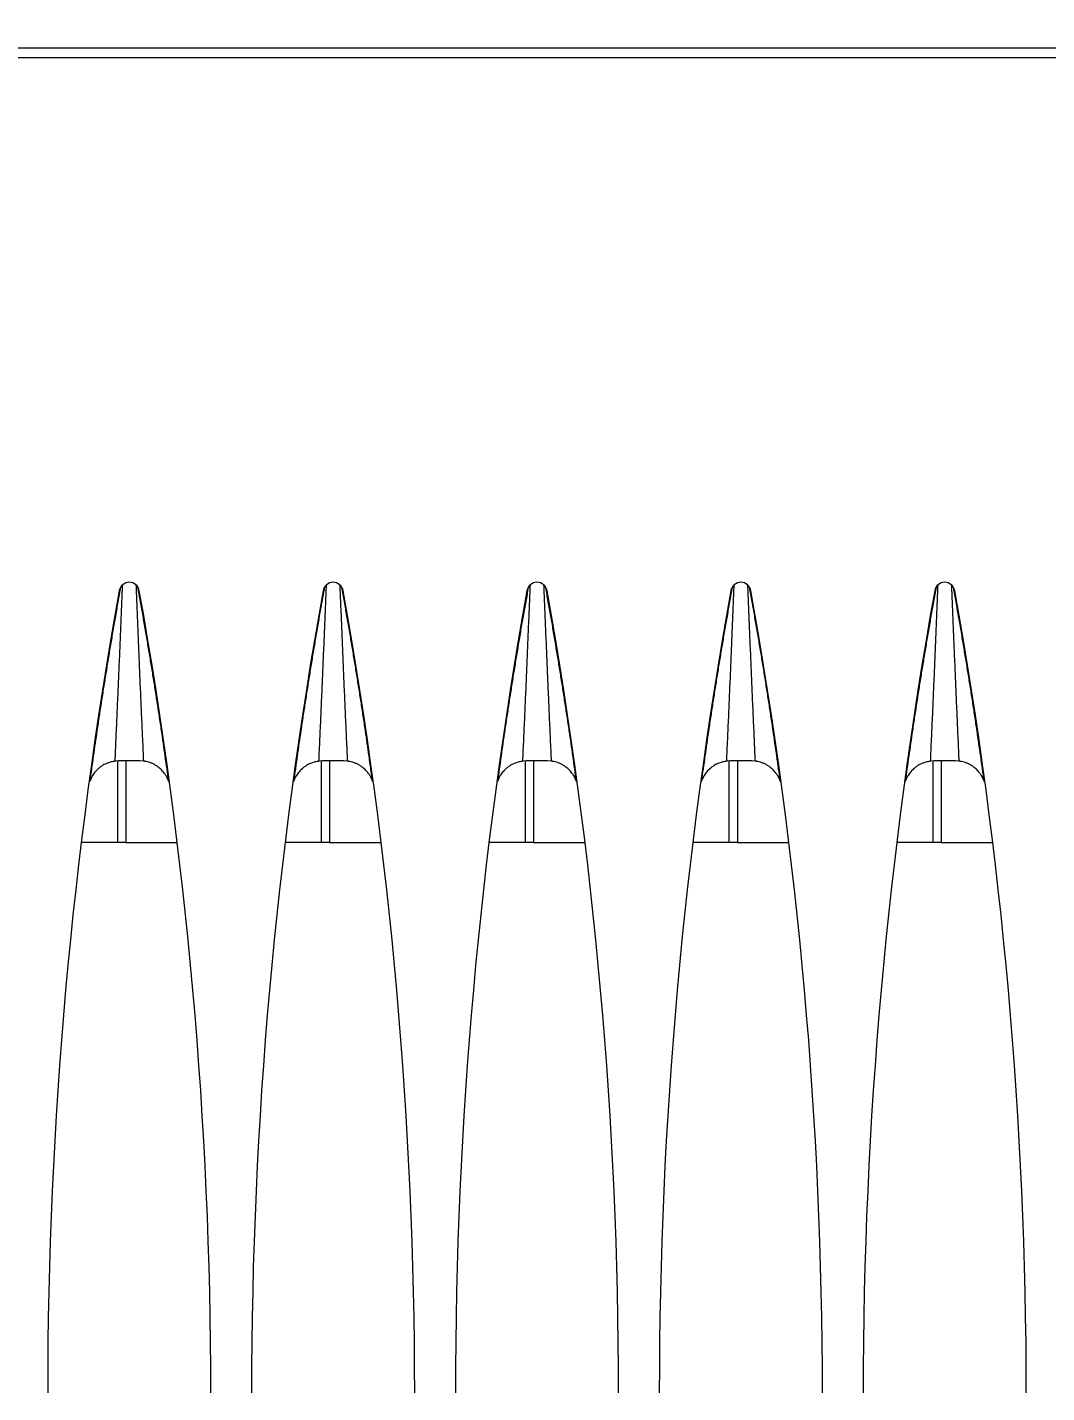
# Model space of a CAD drawing. Header units: metres. Extents: x -101133.8 to -101066.7, y -24899.3 to -24824.7.
# Drawn here: x -101108.4333 to -101108.3833, y -24833.4505 to -24833.3835 of the extents above; entities that cross this region are included whole.
import ezdxf

# ---------------------------------------------------------------- set-up
doc = ezdxf.new("R2010")
doc.units = ezdxf.units.M
doc.header["$LTSCALE"] = 0.2
doc.header["$PDSIZE"] = -5
for name, color, linetype in [('CMT-COTATION DIVERS', 1, 'Continuous'), ('CMT-CVC-MATERIEL', 30, 'Continuous'), ('CMT-PLB-EV-SOUS DALLAGE', 1, 'Continuous')]:
    doc.layers.add(name, color=color, linetype=linetype)
doc.styles.add('Arial', font='arial.ttf')
doc.styles.get("Standard").update_dxf_attribs({"font": 'arial.ttf'})
doc.dimstyles.get("Standard").update_dxf_attribs({"dimtxt": 0.18, "dimasz": 0.18, "dimexe": 0.18, "dimexo": 0.0625, "dimgap": 0.09, "dimtad": 0, "dimtih": 1, "dimtoh": 1, "dimdec": 4, "dimzin": 0, "dimdsep": 46, "dimtxsty": 'Standard', "dimcen": 0.09, "dimadec": 0, "dimazin": 0, "dimtfac": 1, "dimtdec": 4, "dimtofl": 0, "dimtmove": 0, "dimatfit": 3, "dimfxl": 1, "dimtolj": 1, "dimtzin": 0, "dimarcsym": 0})

# ---------------------------------------------------------------- blocks, each defined once
blk = doc.blocks.new('Cassette 600x600')
at = {"linetype": 'Continuous', "lineweight": 13}
for p, q in [((-20483.73, 72.805), (-20483.73, 443.205)), ((-20483.23, 443.205), (-20483.23, 72.805)), ((-20444.73, 172.832), (-20444.73, 175.361)), ((-20449.23, 174.73), (-20449.23, 174.764)), ((-20455.73, 173.702), (-20455.73, 173.736)), ((-20448.72, 173.7), (-20448.73, 173.527)), ((-20455.73, 172.274), (-20455.73, 172.308)), ((-20448.73, 172.832), (-20444.73, 172.832)), ((-20448.73, 172.483), (-20448.72, 172.31)), ((-20448.726, 172.421), (-20444.73, 172.421)), ((-20444.73, 172.832), (-20444.73, 172.421)), ((-20444.73, 172.421), (-20444.73, 170.649)), ((-20449.23, 171.246), (-20449.23, 171.28)), ((-20444.73, 162.832), (-20444.73, 165.361)), ((-20449.23, 164.73), (-20449.23, 164.764)), ((-20455.73, 163.702), (-20455.73, 163.736)), ((-20448.72, 163.7), (-20448.73, 163.527)), ((-20448.73, 162.832), (-20444.73, 162.832)), ((-20444.73, 162.832), (-20444.73, 162.421)), ((-20455.73, 162.274), (-20455.73, 162.308)), ((-20448.73, 162.483), (-20448.72, 162.31)), ((-20448.726, 162.421), (-20444.73, 162.421)), ((-20444.73, 162.421), (-20444.73, 160.649)), ((-20444.73, 152.832), (-20444.73, 155.361)), ((-20449.23, 154.73), (-20449.23, 154.764)), ((-20455.73, 153.702), (-20455.73, 153.736)), ((-20448.72, 153.7), (-20448.73, 153.527)), ((-20448.73, 152.832), (-20444.73, 152.832)), ((-20444.73, 152.832), (-20444.73, 152.421)), ((-20455.73, 152.274), (-20455.73, 152.308)), ((-20448.73, 152.483), (-20448.72, 152.31)), ((-20448.726, 152.421), (-20444.73, 152.421)), ((-20444.73, 152.421), (-20444.73, 150.649)), ((-20449.23, 151.246), (-20449.23, 151.28)), ((-20449.23, 144.73), (-20449.23, 144.764)), ((-20444.73, 142.832), (-20444.73, 145.361)), ((-20455.73, 143.702), (-20455.73, 143.736)), ((-20448.72, 143.7), (-20448.73, 143.527)), ((-20448.73, 142.832), (-20444.73, 142.832)), ((-20444.73, 142.832), (-20444.73, 142.421)), ((-20455.73, 142.274), (-20455.73, 142.308)), ((-20448.73, 142.483), (-20448.72, 142.31)), ((-20448.726, 142.421), (-20444.73, 142.421)), ((-20444.73, 142.421), (-20444.73, 140.649)), ((-20449.23, 141.246), (-20449.23, 141.28)), ((-20444.73, 132.832), (-20444.73, 135.361)), ((-20449.23, 134.73), (-20449.23, 134.764)), ((-20455.73, 133.702), (-20455.73, 133.736)), ((-20448.72, 133.7), (-20448.73, 133.527)), ((-20448.73, 132.832), (-20444.73, 132.832)), ((-20444.73, 132.832), (-20444.73, 132.421)), ((-20455.73, 132.274), (-20455.73, 132.308)), ((-20448.73, 132.483), (-20448.72, 132.31)), ((-20448.726, 132.421), (-20444.73, 132.421)), ((-20444.73, 132.421), (-20444.73, 130.649)), ((-20449.23, 131.246), (-20449.23, 131.28))]:
    blk.add_line(p, q, dxfattribs=at)
for centre, radius, start, end in [((-20417.73, -45.495), 222.5, 90, 100.18749), ((-20456.995, 173.005), 0.5, 100.18749, 259.81251), ((-20417.73, 391.505), 222.5, 259.81251, 270), ((-20417.73, -55.495), 222.5, 90, 100.18749), ((-20456.995, 163.005), 0.5, 100.18749, 259.81251), ((-20417.73, 381.505), 222.5, 259.81251, 270), ((-20417.73, -65.495), 222.5, 90, 100.18749), ((-20456.995, 153.005), 0.5, 100.18749, 259.81251), ((-20417.73, 371.505), 222.5, 259.81251, 270), ((-20417.73, -75.495), 222.5, 90, 100.18749), ((-20456.995, 143.005), 0.5, 100.18749, 259.81251), ((-20417.73, 361.505), 222.5, 259.81251, 270), ((-20417.73, -85.495), 222.5, 90, 100.18749), ((-20456.995, 133.005), 0.5, 100.18749, 259.81251), ((-20417.73, 351.505), 222.5, 259.81251, 270)]:
    blk.add_arc(centre, radius, start, end, dxfattribs=at)
for points, knots in [([(-20447.719, 174.945), (-20447.929, 174.916), (-20448.138, 174.887), (-20448.347, 174.857), (-20448.556, 174.828), (-20448.764, 174.799), (-20448.975, 174.769), (-20449.185, 174.739), (-20449.396, 174.709), (-20449.602, 174.679), (-20449.808, 174.65), (-20450.008, 174.621), (-20450.229, 174.588), (-20450.451, 174.555), (-20450.694, 174.519), (-20450.931, 174.483), (-20451.168, 174.447), (-20451.399, 174.412), (-20451.632, 174.376), (-20451.865, 174.34), (-20452.099, 174.303), (-20452.333, 174.266), (-20452.567, 174.229), (-20452.8, 174.192), (-20453.034, 174.154), (-20453.267, 174.117), (-20453.5, 174.079), (-20453.734, 174.04), (-20453.968, 174.002), (-20454.204, 173.963), (-20454.434, 173.924), (-20454.664, 173.886), (-20454.888, 173.848), (-20455.133, 173.806), (-20455.378, 173.764), (-20455.644, 173.718), (-20455.833, 173.685), (-20455.977, 173.66), (-20456.077, 173.642), (-20456.188, 173.622), (-20456.3, 173.602), (-20456.424, 173.581), (-20456.544, 173.559), (-20456.664, 173.538), (-20456.782, 173.517), (-20456.9, 173.496), (-20457.018, 173.475), (-20457.136, 173.453), (-20457.255, 173.432)], [0, 0, 0, 0, 1, 1, 1, 2, 2, 2, 3, 3, 3, 4, 4, 4, 5, 5, 5, 6, 6, 6, 7, 7, 7, 8, 8, 8, 9, 9, 9, 10, 10, 10, 11, 11, 11, 12, 12, 12, 13, 13, 13, 14, 14, 14, 15, 15, 15, 16, 16, 16, 16]), ([(-20447.719, 174.945), (-20447.727, 174.942), (-20447.735, 174.939), (-20447.743, 174.936), (-20447.751, 174.934), (-20447.759, 174.931), (-20447.767, 174.928), (-20447.775, 174.925), (-20447.783, 174.921), (-20447.79, 174.918), (-20447.798, 174.916), (-20447.805, 174.913), (-20447.814, 174.909), (-20447.836, 174.9), (-20447.871, 174.884), (-20447.901, 174.869), (-20447.932, 174.854), (-20447.958, 174.84), (-20447.984, 174.824), (-20448.011, 174.808), (-20448.039, 174.791), (-20448.063, 174.775), (-20448.088, 174.759), (-20448.109, 174.744), (-20448.137, 174.722), (-20448.166, 174.7), (-20448.202, 174.67), (-20448.233, 174.642), (-20448.265, 174.614), (-20448.293, 174.586), (-20448.32, 174.557), (-20448.348, 174.528), (-20448.375, 174.497), (-20448.398, 174.468), (-20448.422, 174.439), (-20448.442, 174.412), (-20448.467, 174.375), (-20448.493, 174.338), (-20448.523, 174.29), (-20448.548, 174.244), (-20448.574, 174.197), (-20448.595, 174.153), (-20448.614, 174.109), (-20448.633, 174.064), (-20448.649, 174.02), (-20448.664, 173.971), (-20448.678, 173.922), (-20448.691, 173.868), (-20448.698, 173.833), (-20448.701, 173.82), (-20448.703, 173.81), (-20448.705, 173.799), (-20448.706, 173.789), (-20448.708, 173.777), (-20448.71, 173.766), (-20448.712, 173.755), (-20448.713, 173.744), (-20448.715, 173.733), (-20448.717, 173.722), (-20448.718, 173.711), (-20448.72, 173.7)], [0, 0, 0, 0, 1, 1, 1, 2, 2, 2, 3, 3, 3, 4, 4, 4, 5, 5, 5, 6, 6, 6, 7, 7, 7, 8, 8, 8, 9, 9, 9, 10, 10, 10, 11, 11, 11, 12, 12, 12, 13, 13, 13, 14, 14, 14, 15, 15, 15, 16, 16, 16, 17, 17, 17, 18, 18, 18, 19, 19, 19, 20, 20, 20, 20]), ([(-20457.374, 173.331), (-20457.014, 173.346), (-20456.653, 173.36), (-20456.293, 173.375), (-20455.933, 173.39), (-20455.573, 173.404), (-20455.212, 173.419), (-20454.852, 173.434), (-20454.492, 173.449), (-20454.132, 173.464), (-20453.771, 173.479), (-20453.411, 173.494), (-20453.05, 173.509), (-20452.69, 173.524), (-20452.329, 173.54), (-20451.968, 173.556), (-20451.607, 173.571), (-20451.246, 173.587), (-20450.885, 173.603), (-20450.525, 173.619), (-20450.164, 173.635), (-20449.803, 173.651), (-20449.442, 173.668), (-20449.081, 173.684), (-20448.72, 173.7)], [0, 0, 0, 0, 1, 1, 1, 2, 2, 2, 3, 3, 3, 4, 4, 4, 5, 5, 5, 6, 6, 6, 7, 7, 7, 8, 8, 8, 8]), ([(-20448.73, 173.527), (-20448.73, 173.507), (-20448.73, 173.487), (-20448.73, 173.466), (-20448.73, 173.446), (-20448.73, 173.425), (-20448.73, 173.404), (-20448.73, 173.383), (-20448.73, 173.363), (-20448.73, 173.341), (-20448.73, 173.32), (-20448.73, 173.299), (-20448.73, 173.277), (-20448.73, 173.255), (-20448.73, 173.233), (-20448.73, 173.211), (-20448.73, 173.189), (-20448.73, 173.166), (-20448.73, 173.143), (-20448.73, 173.121), (-20448.73, 173.098), (-20448.73, 173.075), (-20448.73, 173.052), (-20448.73, 173.029), (-20448.73, 173.006), (-20448.73, 172.983), (-20448.73, 172.96), (-20448.73, 172.937), (-20448.73, 172.914), (-20448.73, 172.891), (-20448.73, 172.868), (-20448.73, 172.845), (-20448.73, 172.823), (-20448.73, 172.8), (-20448.73, 172.778), (-20448.73, 172.756), (-20448.73, 172.734), (-20448.73, 172.712), (-20448.73, 172.691), (-20448.73, 172.67), (-20448.73, 172.648), (-20448.73, 172.627), (-20448.73, 172.607), (-20448.73, 172.586), (-20448.73, 172.565), (-20448.73, 172.544), (-20448.73, 172.524), (-20448.73, 172.503), (-20448.73, 172.483)], [0, 0, 0, 0, 1, 1, 1, 2, 2, 2, 3, 3, 3, 4, 4, 4, 5, 5, 5, 6, 6, 6, 7, 7, 7, 8, 8, 8, 9, 9, 9, 10, 10, 10, 11, 11, 11, 12, 12, 12, 13, 13, 13, 14, 14, 14, 15, 15, 15, 16, 16, 16, 16]), ([(-20448.72, 172.31), (-20449.081, 172.327), (-20449.442, 172.343), (-20449.803, 172.359), (-20450.164, 172.375), (-20450.525, 172.391), (-20450.885, 172.407), (-20451.246, 172.423), (-20451.607, 172.439), (-20451.968, 172.454), (-20452.329, 172.47), (-20452.69, 172.486), (-20453.05, 172.501), (-20453.411, 172.516), (-20453.771, 172.532), (-20454.132, 172.547), (-20454.492, 172.562), (-20454.852, 172.576), (-20455.212, 172.591), (-20455.573, 172.606), (-20455.933, 172.621), (-20456.293, 172.635), (-20456.653, 172.65), (-20457.014, 172.664), (-20457.374, 172.679)], [0, 0, 0, 0, 1, 1, 1, 2, 2, 2, 3, 3, 3, 4, 4, 4, 5, 5, 5, 6, 6, 6, 7, 7, 7, 8, 8, 8, 8]), ([(-20457.255, 172.578), (-20457.136, 172.557), (-20457.018, 172.536), (-20456.9, 172.515), (-20456.782, 172.493), (-20456.664, 172.473), (-20456.544, 172.451), (-20456.424, 172.43), (-20456.3, 172.408), (-20456.188, 172.388), (-20456.077, 172.368), (-20455.977, 172.351), (-20455.833, 172.325), (-20455.644, 172.292), (-20455.378, 172.246), (-20455.133, 172.204), (-20454.889, 172.163), (-20454.664, 172.125), (-20454.434, 172.086), (-20454.204, 172.048), (-20453.968, 172.008), (-20453.734, 171.97), (-20453.5, 171.931), (-20453.267, 171.894), (-20453.034, 171.856), (-20452.8, 171.818), (-20452.567, 171.781), (-20452.333, 171.744), (-20452.099, 171.707), (-20451.865, 171.67), (-20451.632, 171.634), (-20451.399, 171.598), (-20451.168, 171.563), (-20450.931, 171.527), (-20450.694, 171.491), (-20450.451, 171.455), (-20450.229, 171.422), (-20450.008, 171.39), (-20449.808, 171.361), (-20449.602, 171.331), (-20449.396, 171.301), (-20449.185, 171.271), (-20448.975, 171.241), (-20448.764, 171.212), (-20448.556, 171.182), (-20448.347, 171.153), (-20448.138, 171.124), (-20447.929, 171.094), (-20447.719, 171.065)], [0, 0, 0, 0, 1, 1, 1, 2, 2, 2, 3, 3, 3, 4, 4, 4, 5, 5, 5, 6, 6, 6, 7, 7, 7, 8, 8, 8, 9, 9, 9, 10, 10, 10, 11, 11, 11, 12, 12, 12, 13, 13, 13, 14, 14, 14, 15, 15, 15, 16, 16, 16, 16]), ([(-20448.72, 172.31), (-20448.714, 172.279), (-20448.708, 172.248), (-20448.702, 172.217), (-20448.696, 172.186), (-20448.689, 172.155), (-20448.682, 172.124), (-20448.675, 172.092), (-20448.666, 172.061), (-20448.658, 172.031), (-20448.649, 172.001), (-20448.641, 171.974), (-20448.628, 171.939), (-20448.615, 171.904), (-20448.597, 171.862), (-20448.578, 171.823), (-20448.559, 171.783), (-20448.538, 171.746), (-20448.516, 171.709), (-20448.493, 171.672), (-20448.469, 171.635), (-20448.441, 171.598), (-20448.413, 171.56), (-20448.381, 171.521), (-20448.354, 171.49), (-20448.327, 171.459), (-20448.306, 171.437), (-20448.282, 171.412), (-20448.257, 171.388), (-20448.23, 171.363), (-20448.202, 171.339), (-20448.175, 171.315), (-20448.147, 171.293), (-20448.116, 171.27), (-20448.084, 171.248), (-20448.049, 171.225), (-20448.021, 171.208), (-20447.993, 171.192), (-20447.972, 171.181), (-20447.949, 171.169), (-20447.926, 171.157), (-20447.9, 171.145), (-20447.874, 171.133), (-20447.849, 171.121), (-20447.823, 171.11), (-20447.797, 171.098), (-20447.772, 171.087), (-20447.745, 171.076), (-20447.719, 171.065)], [0, 0, 0, 0, 1, 1, 1, 2, 2, 2, 3, 3, 3, 4, 4, 4, 5, 5, 5, 6, 6, 6, 7, 7, 7, 8, 8, 8, 9, 9, 9, 10, 10, 10, 11, 11, 11, 12, 12, 12, 13, 13, 13, 14, 14, 14, 15, 15, 15, 16, 16, 16, 16]), ([(-20447.719, 164.945), (-20447.929, 164.916), (-20448.138, 164.887), (-20448.347, 164.857), (-20448.556, 164.828), (-20448.764, 164.799), (-20448.975, 164.769), (-20449.185, 164.739), (-20449.396, 164.709), (-20449.602, 164.679), (-20449.808, 164.65), (-20450.008, 164.621), (-20450.229, 164.588), (-20450.451, 164.555), (-20450.694, 164.519), (-20450.931, 164.483), (-20451.168, 164.447), (-20451.399, 164.412), (-20451.632, 164.376), (-20451.865, 164.34), (-20452.099, 164.303), (-20452.333, 164.266), (-20452.567, 164.229), (-20452.8, 164.192), (-20453.034, 164.154), (-20453.267, 164.117), (-20453.5, 164.079), (-20453.734, 164.04), (-20453.968, 164.002), (-20454.204, 163.963), (-20454.434, 163.924), (-20454.664, 163.886), (-20454.888, 163.848), (-20455.133, 163.806), (-20455.378, 163.764), (-20455.644, 163.718), (-20455.833, 163.685), (-20455.977, 163.66), (-20456.077, 163.642), (-20456.188, 163.622), (-20456.3, 163.602), (-20456.424, 163.581), (-20456.544, 163.559), (-20456.664, 163.538), (-20456.782, 163.517), (-20456.9, 163.496), (-20457.018, 163.475), (-20457.136, 163.453), (-20457.255, 163.432)], [0, 0, 0, 0, 1, 1, 1, 2, 2, 2, 3, 3, 3, 4, 4, 4, 5, 5, 5, 6, 6, 6, 7, 7, 7, 8, 8, 8, 9, 9, 9, 10, 10, 10, 11, 11, 11, 12, 12, 12, 13, 13, 13, 14, 14, 14, 15, 15, 15, 16, 16, 16, 16]), ([(-20447.719, 164.945), (-20447.727, 164.942), (-20447.735, 164.939), (-20447.743, 164.936), (-20447.751, 164.934), (-20447.759, 164.931), (-20447.767, 164.928), (-20447.775, 164.925), (-20447.783, 164.921), (-20447.79, 164.918), (-20447.798, 164.916), (-20447.805, 164.913), (-20447.814, 164.909), (-20447.836, 164.9), (-20447.871, 164.884), (-20447.901, 164.869), (-20447.932, 164.854), (-20447.958, 164.84), (-20447.984, 164.824), (-20448.011, 164.808), (-20448.039, 164.791), (-20448.063, 164.775), (-20448.088, 164.759), (-20448.109, 164.744), (-20448.137, 164.722), (-20448.166, 164.7), (-20448.202, 164.67), (-20448.233, 164.642), (-20448.265, 164.614), (-20448.293, 164.586), (-20448.32, 164.557), (-20448.348, 164.528), (-20448.375, 164.497), (-20448.398, 164.468), (-20448.422, 164.439), (-20448.442, 164.412), (-20448.467, 164.375), (-20448.493, 164.338), (-20448.523, 164.29), (-20448.548, 164.244), (-20448.574, 164.197), (-20448.595, 164.153), (-20448.614, 164.109), (-20448.633, 164.064), (-20448.649, 164.02), (-20448.664, 163.971), (-20448.678, 163.922), (-20448.691, 163.868), (-20448.698, 163.833), (-20448.701, 163.82), (-20448.703, 163.81), (-20448.705, 163.799), (-20448.706, 163.789), (-20448.708, 163.777), (-20448.71, 163.766), (-20448.712, 163.755), (-20448.713, 163.744), (-20448.715, 163.733), (-20448.717, 163.722), (-20448.718, 163.711), (-20448.72, 163.7)], [0, 0, 0, 0, 1, 1, 1, 2, 2, 2, 3, 3, 3, 4, 4, 4, 5, 5, 5, 6, 6, 6, 7, 7, 7, 8, 8, 8, 9, 9, 9, 10, 10, 10, 11, 11, 11, 12, 12, 12, 13, 13, 13, 14, 14, 14, 15, 15, 15, 16, 16, 16, 17, 17, 17, 18, 18, 18, 19, 19, 19, 20, 20, 20, 20]), ([(-20457.374, 163.331), (-20457.014, 163.346), (-20456.653, 163.36), (-20456.293, 163.375), (-20455.933, 163.39), (-20455.573, 163.404), (-20455.212, 163.419), (-20454.852, 163.434), (-20454.492, 163.449), (-20454.132, 163.464), (-20453.771, 163.479), (-20453.411, 163.494), (-20453.05, 163.509), (-20452.69, 163.524), (-20452.329, 163.54), (-20451.968, 163.556), (-20451.607, 163.571), (-20451.246, 163.587), (-20450.885, 163.603), (-20450.525, 163.619), (-20450.164, 163.635), (-20449.803, 163.651), (-20449.442, 163.668), (-20449.081, 163.684), (-20448.72, 163.7)], [0, 0, 0, 0, 1, 1, 1, 2, 2, 2, 3, 3, 3, 4, 4, 4, 5, 5, 5, 6, 6, 6, 7, 7, 7, 8, 8, 8, 8]), ([(-20448.73, 163.527), (-20448.73, 163.507), (-20448.73, 163.487), (-20448.73, 163.466), (-20448.73, 163.446), (-20448.73, 163.425), (-20448.73, 163.404), (-20448.73, 163.383), (-20448.73, 163.363), (-20448.73, 163.341), (-20448.73, 163.32), (-20448.73, 163.299), (-20448.73, 163.277), (-20448.73, 163.255), (-20448.73, 163.233), (-20448.73, 163.211), (-20448.73, 163.189), (-20448.73, 163.166), (-20448.73, 163.143), (-20448.73, 163.121), (-20448.73, 163.098), (-20448.73, 163.075), (-20448.73, 163.052), (-20448.73, 163.029), (-20448.73, 163.006), (-20448.73, 162.983), (-20448.73, 162.96), (-20448.73, 162.937), (-20448.73, 162.914), (-20448.73, 162.891), (-20448.73, 162.868), (-20448.73, 162.845), (-20448.73, 162.823), (-20448.73, 162.8), (-20448.73, 162.778), (-20448.73, 162.756), (-20448.73, 162.734), (-20448.73, 162.712), (-20448.73, 162.691), (-20448.73, 162.67), (-20448.73, 162.648), (-20448.73, 162.627), (-20448.73, 162.607), (-20448.73, 162.586), (-20448.73, 162.565), (-20448.73, 162.544), (-20448.73, 162.524), (-20448.73, 162.503), (-20448.73, 162.483)], [0, 0, 0, 0, 1, 1, 1, 2, 2, 2, 3, 3, 3, 4, 4, 4, 5, 5, 5, 6, 6, 6, 7, 7, 7, 8, 8, 8, 9, 9, 9, 10, 10, 10, 11, 11, 11, 12, 12, 12, 13, 13, 13, 14, 14, 14, 15, 15, 15, 16, 16, 16, 16]), ([(-20448.72, 162.31), (-20449.081, 162.327), (-20449.442, 162.343), (-20449.803, 162.359), (-20450.164, 162.375), (-20450.525, 162.391), (-20450.885, 162.407), (-20451.246, 162.423), (-20451.607, 162.439), (-20451.968, 162.454), (-20452.329, 162.47), (-20452.69, 162.486), (-20453.05, 162.501), (-20453.411, 162.516), (-20453.771, 162.532), (-20454.132, 162.547), (-20454.492, 162.562), (-20454.852, 162.577), (-20455.212, 162.591), (-20455.573, 162.606), (-20455.933, 162.621), (-20456.293, 162.635), (-20456.653, 162.65), (-20457.014, 162.664), (-20457.374, 162.679)], [0, 0, 0, 0, 1, 1, 1, 2, 2, 2, 3, 3, 3, 4, 4, 4, 5, 5, 5, 6, 6, 6, 7, 7, 7, 8, 8, 8, 8]), ([(-20457.255, 162.578), (-20457.136, 162.557), (-20457.018, 162.536), (-20456.9, 162.515), (-20456.782, 162.493), (-20456.664, 162.473), (-20456.544, 162.451), (-20456.424, 162.43), (-20456.3, 162.408), (-20456.188, 162.388), (-20456.077, 162.368), (-20455.977, 162.351), (-20455.833, 162.325), (-20455.644, 162.292), (-20455.378, 162.246), (-20455.133, 162.204), (-20454.889, 162.163), (-20454.664, 162.125), (-20454.434, 162.086), (-20454.204, 162.048), (-20453.968, 162.008), (-20453.734, 161.97), (-20453.5, 161.931), (-20453.267, 161.894), (-20453.034, 161.856), (-20452.8, 161.818), (-20452.567, 161.781), (-20452.333, 161.744), (-20452.099, 161.707), (-20451.865, 161.67), (-20451.632, 161.634), (-20451.399, 161.598), (-20451.168, 161.563), (-20450.931, 161.527), (-20450.694, 161.491), (-20450.451, 161.455), (-20450.229, 161.422), (-20450.008, 161.39), (-20449.808, 161.361), (-20449.602, 161.331), (-20449.396, 161.301), (-20449.185, 161.271), (-20448.975, 161.241), (-20448.764, 161.212), (-20448.556, 161.182), (-20448.347, 161.153), (-20448.138, 161.124), (-20447.929, 161.094), (-20447.719, 161.065)], [0, 0, 0, 0, 1, 1, 1, 2, 2, 2, 3, 3, 3, 4, 4, 4, 5, 5, 5, 6, 6, 6, 7, 7, 7, 8, 8, 8, 9, 9, 9, 10, 10, 10, 11, 11, 11, 12, 12, 12, 13, 13, 13, 14, 14, 14, 15, 15, 15, 16, 16, 16, 16]), ([(-20448.72, 162.31), (-20448.714, 162.279), (-20448.708, 162.248), (-20448.702, 162.217), (-20448.696, 162.186), (-20448.689, 162.155), (-20448.682, 162.124), (-20448.675, 162.093), (-20448.666, 162.061), (-20448.658, 162.031), (-20448.649, 162.001), (-20448.641, 161.974), (-20448.628, 161.939), (-20448.615, 161.904), (-20448.597, 161.862), (-20448.578, 161.823), (-20448.559, 161.783), (-20448.538, 161.746), (-20448.516, 161.709), (-20448.493, 161.672), (-20448.469, 161.635), (-20448.441, 161.598), (-20448.413, 161.56), (-20448.381, 161.521), (-20448.354, 161.49), (-20448.327, 161.459), (-20448.306, 161.437), (-20448.282, 161.412), (-20448.257, 161.388), (-20448.23, 161.363), (-20448.202, 161.339), (-20448.175, 161.315), (-20448.147, 161.293), (-20448.116, 161.27), (-20448.084, 161.248), (-20448.049, 161.225), (-20448.021, 161.208), (-20447.993, 161.192), (-20447.972, 161.181), (-20447.949, 161.169), (-20447.926, 161.157), (-20447.9, 161.145), (-20447.874, 161.133), (-20447.849, 161.121), (-20447.823, 161.11), (-20447.797, 161.098), (-20447.772, 161.087), (-20447.745, 161.076), (-20447.719, 161.065)], [0, 0, 0, 0, 1, 1, 1, 2, 2, 2, 3, 3, 3, 4, 4, 4, 5, 5, 5, 6, 6, 6, 7, 7, 7, 8, 8, 8, 9, 9, 9, 10, 10, 10, 11, 11, 11, 12, 12, 12, 13, 13, 13, 14, 14, 14, 15, 15, 15, 16, 16, 16, 16]), ([(-20447.719, 154.945), (-20447.929, 154.916), (-20448.138, 154.887), (-20448.347, 154.857), (-20448.556, 154.828), (-20448.764, 154.799), (-20448.975, 154.769), (-20449.185, 154.739), (-20449.396, 154.709), (-20449.602, 154.679), (-20449.808, 154.65), (-20450.008, 154.621), (-20450.229, 154.588), (-20450.451, 154.555), (-20450.694, 154.519), (-20450.931, 154.483), (-20451.168, 154.447), (-20451.399, 154.412), (-20451.632, 154.376), (-20451.865, 154.34), (-20452.099, 154.303), (-20452.333, 154.266), (-20452.567, 154.229), (-20452.8, 154.192), (-20453.034, 154.154), (-20453.267, 154.117), (-20453.5, 154.079), (-20453.734, 154.04), (-20453.968, 154.002), (-20454.204, 153.963), (-20454.434, 153.924), (-20454.664, 153.886), (-20454.888, 153.848), (-20455.133, 153.806), (-20455.378, 153.764), (-20455.644, 153.718), (-20455.833, 153.685), (-20455.977, 153.66), (-20456.077, 153.642), (-20456.188, 153.622), (-20456.3, 153.602), (-20456.424, 153.581), (-20456.544, 153.559), (-20456.664, 153.538), (-20456.782, 153.517), (-20456.9, 153.496), (-20457.018, 153.475), (-20457.136, 153.453), (-20457.255, 153.432)], [0, 0, 0, 0, 1, 1, 1, 2, 2, 2, 3, 3, 3, 4, 4, 4, 5, 5, 5, 6, 6, 6, 7, 7, 7, 8, 8, 8, 9, 9, 9, 10, 10, 10, 11, 11, 11, 12, 12, 12, 13, 13, 13, 14, 14, 14, 15, 15, 15, 16, 16, 16, 16]), ([(-20447.719, 154.945), (-20447.727, 154.942), (-20447.735, 154.939), (-20447.743, 154.936), (-20447.751, 154.934), (-20447.759, 154.931), (-20447.767, 154.928), (-20447.775, 154.925), (-20447.783, 154.921), (-20447.79, 154.918), (-20447.798, 154.916), (-20447.805, 154.913), (-20447.814, 154.909), (-20447.836, 154.9), (-20447.871, 154.884), (-20447.901, 154.869), (-20447.932, 154.854), (-20447.958, 154.84), (-20447.984, 154.824), (-20448.011, 154.808), (-20448.039, 154.791), (-20448.063, 154.775), (-20448.088, 154.759), (-20448.109, 154.744), (-20448.137, 154.722), (-20448.166, 154.7), (-20448.202, 154.67), (-20448.233, 154.642), (-20448.265, 154.614), (-20448.293, 154.586), (-20448.32, 154.557), (-20448.348, 154.528), (-20448.375, 154.497), (-20448.398, 154.468), (-20448.422, 154.439), (-20448.442, 154.412), (-20448.467, 154.375), (-20448.493, 154.338), (-20448.523, 154.29), (-20448.548, 154.244), (-20448.574, 154.197), (-20448.595, 154.153), (-20448.614, 154.109), (-20448.633, 154.064), (-20448.649, 154.02), (-20448.664, 153.971), (-20448.678, 153.922), (-20448.691, 153.868), (-20448.698, 153.833), (-20448.701, 153.82), (-20448.703, 153.81), (-20448.705, 153.799), (-20448.706, 153.789), (-20448.708, 153.777), (-20448.71, 153.766), (-20448.712, 153.755), (-20448.713, 153.744), (-20448.715, 153.733), (-20448.717, 153.722), (-20448.718, 153.711), (-20448.72, 153.7)], [0, 0, 0, 0, 1, 1, 1, 2, 2, 2, 3, 3, 3, 4, 4, 4, 5, 5, 5, 6, 6, 6, 7, 7, 7, 8, 8, 8, 9, 9, 9, 10, 10, 10, 11, 11, 11, 12, 12, 12, 13, 13, 13, 14, 14, 14, 15, 15, 15, 16, 16, 16, 17, 17, 17, 18, 18, 18, 19, 19, 19, 20, 20, 20, 20]), ([(-20457.374, 153.331), (-20457.014, 153.346), (-20456.653, 153.36), (-20456.293, 153.375), (-20455.933, 153.39), (-20455.573, 153.404), (-20455.212, 153.419), (-20454.852, 153.434), (-20454.492, 153.449), (-20454.132, 153.464), (-20453.771, 153.479), (-20453.411, 153.494), (-20453.05, 153.509), (-20452.69, 153.524), (-20452.329, 153.54), (-20451.968, 153.556), (-20451.607, 153.571), (-20451.246, 153.587), (-20450.885, 153.603), (-20450.525, 153.619), (-20450.164, 153.635), (-20449.803, 153.651), (-20449.442, 153.668), (-20449.081, 153.684), (-20448.72, 153.7)], [0, 0, 0, 0, 1, 1, 1, 2, 2, 2, 3, 3, 3, 4, 4, 4, 5, 5, 5, 6, 6, 6, 7, 7, 7, 8, 8, 8, 8]), ([(-20448.73, 153.527), (-20448.73, 153.507), (-20448.73, 153.487), (-20448.73, 153.466), (-20448.73, 153.446), (-20448.73, 153.425), (-20448.73, 153.404), (-20448.73, 153.383), (-20448.73, 153.363), (-20448.73, 153.341), (-20448.73, 153.32), (-20448.73, 153.299), (-20448.73, 153.277), (-20448.73, 153.255), (-20448.73, 153.233), (-20448.73, 153.211), (-20448.73, 153.189), (-20448.73, 153.166), (-20448.73, 153.143), (-20448.73, 153.121), (-20448.73, 153.098), (-20448.73, 153.075), (-20448.73, 153.052), (-20448.73, 153.029), (-20448.73, 153.006), (-20448.73, 152.983), (-20448.73, 152.96), (-20448.73, 152.937), (-20448.73, 152.914), (-20448.73, 152.891), (-20448.73, 152.868), (-20448.73, 152.845), (-20448.73, 152.823), (-20448.73, 152.8), (-20448.73, 152.778), (-20448.73, 152.756), (-20448.73, 152.734), (-20448.73, 152.712), (-20448.73, 152.691), (-20448.73, 152.67), (-20448.73, 152.648), (-20448.73, 152.627), (-20448.73, 152.607), (-20448.73, 152.586), (-20448.73, 152.565), (-20448.73, 152.544), (-20448.73, 152.524), (-20448.73, 152.503), (-20448.73, 152.483)], [0, 0, 0, 0, 1, 1, 1, 2, 2, 2, 3, 3, 3, 4, 4, 4, 5, 5, 5, 6, 6, 6, 7, 7, 7, 8, 8, 8, 9, 9, 9, 10, 10, 10, 11, 11, 11, 12, 12, 12, 13, 13, 13, 14, 14, 14, 15, 15, 15, 16, 16, 16, 16]), ([(-20448.72, 152.31), (-20449.081, 152.327), (-20449.442, 152.343), (-20449.803, 152.359), (-20450.164, 152.375), (-20450.525, 152.391), (-20450.885, 152.407), (-20451.246, 152.423), (-20451.607, 152.439), (-20451.968, 152.454), (-20452.329, 152.47), (-20452.69, 152.486), (-20453.05, 152.501), (-20453.411, 152.516), (-20453.771, 152.532), (-20454.132, 152.547), (-20454.492, 152.562), (-20454.852, 152.576), (-20455.212, 152.591), (-20455.573, 152.606), (-20455.933, 152.621), (-20456.293, 152.635), (-20456.653, 152.65), (-20457.014, 152.664), (-20457.374, 152.679)], [0, 0, 0, 0, 1, 1, 1, 2, 2, 2, 3, 3, 3, 4, 4, 4, 5, 5, 5, 6, 6, 6, 7, 7, 7, 8, 8, 8, 8]), ([(-20457.255, 152.578), (-20457.136, 152.557), (-20457.018, 152.536), (-20456.9, 152.515), (-20456.782, 152.493), (-20456.664, 152.473), (-20456.544, 152.451), (-20456.424, 152.43), (-20456.3, 152.408), (-20456.188, 152.388), (-20456.077, 152.368), (-20455.977, 152.351), (-20455.833, 152.325), (-20455.644, 152.292), (-20455.378, 152.246), (-20455.133, 152.204), (-20454.889, 152.163), (-20454.664, 152.125), (-20454.434, 152.086), (-20454.204, 152.048), (-20453.968, 152.008), (-20453.734, 151.97), (-20453.5, 151.931), (-20453.267, 151.894), (-20453.034, 151.856), (-20452.8, 151.818), (-20452.567, 151.781), (-20452.333, 151.744), (-20452.099, 151.707), (-20451.865, 151.67), (-20451.632, 151.634), (-20451.399, 151.598), (-20451.168, 151.563), (-20450.931, 151.527), (-20450.694, 151.491), (-20450.451, 151.455), (-20450.229, 151.422), (-20450.008, 151.39), (-20449.808, 151.361), (-20449.602, 151.331), (-20449.396, 151.301), (-20449.185, 151.271), (-20448.975, 151.241), (-20448.764, 151.212), (-20448.556, 151.182), (-20448.347, 151.153), (-20448.138, 151.124), (-20447.929, 151.094), (-20447.719, 151.065)], [0, 0, 0, 0, 1, 1, 1, 2, 2, 2, 3, 3, 3, 4, 4, 4, 5, 5, 5, 6, 6, 6, 7, 7, 7, 8, 8, 8, 9, 9, 9, 10, 10, 10, 11, 11, 11, 12, 12, 12, 13, 13, 13, 14, 14, 14, 15, 15, 15, 16, 16, 16, 16]), ([(-20448.72, 152.31), (-20448.714, 152.279), (-20448.708, 152.248), (-20448.702, 152.217), (-20448.696, 152.186), (-20448.689, 152.155), (-20448.682, 152.124), (-20448.675, 152.093), (-20448.666, 152.061), (-20448.658, 152.031), (-20448.649, 152.001), (-20448.641, 151.974), (-20448.628, 151.939), (-20448.615, 151.904), (-20448.597, 151.862), (-20448.578, 151.823), (-20448.559, 151.783), (-20448.538, 151.746), (-20448.516, 151.709), (-20448.493, 151.672), (-20448.469, 151.635), (-20448.441, 151.598), (-20448.413, 151.56), (-20448.381, 151.521), (-20448.354, 151.49), (-20448.327, 151.459), (-20448.306, 151.437), (-20448.282, 151.412), (-20448.257, 151.388), (-20448.23, 151.363), (-20448.202, 151.339), (-20448.175, 151.315), (-20448.147, 151.293), (-20448.116, 151.27), (-20448.084, 151.248), (-20448.049, 151.225), (-20448.021, 151.208), (-20447.993, 151.192), (-20447.972, 151.181), (-20447.949, 151.169), (-20447.926, 151.157), (-20447.9, 151.145), (-20447.874, 151.133), (-20447.849, 151.121), (-20447.823, 151.11), (-20447.797, 151.098), (-20447.772, 151.087), (-20447.745, 151.076), (-20447.719, 151.065)], [0, 0, 0, 0, 1, 1, 1, 2, 2, 2, 3, 3, 3, 4, 4, 4, 5, 5, 5, 6, 6, 6, 7, 7, 7, 8, 8, 8, 9, 9, 9, 10, 10, 10, 11, 11, 11, 12, 12, 12, 13, 13, 13, 14, 14, 14, 15, 15, 15, 16, 16, 16, 16]), ([(-20447.719, 144.945), (-20447.929, 144.916), (-20448.138, 144.887), (-20448.347, 144.857), (-20448.556, 144.828), (-20448.764, 144.799), (-20448.975, 144.769), (-20449.185, 144.739), (-20449.396, 144.709), (-20449.602, 144.679), (-20449.808, 144.65), (-20450.008, 144.621), (-20450.229, 144.588), (-20450.451, 144.555), (-20450.694, 144.519), (-20450.931, 144.483), (-20451.168, 144.447), (-20451.399, 144.412), (-20451.632, 144.376), (-20451.865, 144.34), (-20452.099, 144.303), (-20452.333, 144.266), (-20452.567, 144.229), (-20452.8, 144.192), (-20453.034, 144.154), (-20453.267, 144.117), (-20453.5, 144.079), (-20453.734, 144.04), (-20453.968, 144.002), (-20454.204, 143.963), (-20454.434, 143.924), (-20454.664, 143.886), (-20454.888, 143.848), (-20455.133, 143.806), (-20455.378, 143.764), (-20455.644, 143.718), (-20455.833, 143.685), (-20455.977, 143.66), (-20456.077, 143.642), (-20456.188, 143.622), (-20456.3, 143.602), (-20456.424, 143.581), (-20456.544, 143.559), (-20456.664, 143.538), (-20456.782, 143.517), (-20456.9, 143.496), (-20457.018, 143.475), (-20457.136, 143.453), (-20457.255, 143.432)], [0, 0, 0, 0, 1, 1, 1, 2, 2, 2, 3, 3, 3, 4, 4, 4, 5, 5, 5, 6, 6, 6, 7, 7, 7, 8, 8, 8, 9, 9, 9, 10, 10, 10, 11, 11, 11, 12, 12, 12, 13, 13, 13, 14, 14, 14, 15, 15, 15, 16, 16, 16, 16]), ([(-20447.719, 144.945), (-20447.727, 144.942), (-20447.735, 144.939), (-20447.743, 144.936), (-20447.751, 144.934), (-20447.759, 144.931), (-20447.767, 144.928), (-20447.775, 144.925), (-20447.783, 144.921), (-20447.79, 144.918), (-20447.798, 144.916), (-20447.805, 144.913), (-20447.814, 144.909), (-20447.836, 144.9), (-20447.871, 144.884), (-20447.901, 144.869), (-20447.932, 144.854), (-20447.958, 144.84), (-20447.984, 144.824), (-20448.011, 144.808), (-20448.039, 144.791), (-20448.063, 144.775), (-20448.088, 144.759), (-20448.109, 144.744), (-20448.137, 144.722), (-20448.166, 144.7), (-20448.202, 144.67), (-20448.233, 144.642), (-20448.265, 144.614), (-20448.293, 144.586), (-20448.32, 144.557), (-20448.348, 144.528), (-20448.375, 144.497), (-20448.398, 144.468), (-20448.422, 144.439), (-20448.442, 144.412), (-20448.467, 144.375), (-20448.493, 144.338), (-20448.523, 144.29), (-20448.548, 144.244), (-20448.574, 144.197), (-20448.595, 144.153), (-20448.614, 144.109), (-20448.633, 144.064), (-20448.649, 144.02), (-20448.664, 143.971), (-20448.678, 143.922), (-20448.691, 143.868), (-20448.698, 143.833), (-20448.701, 143.82), (-20448.703, 143.81), (-20448.705, 143.799), (-20448.706, 143.789), (-20448.708, 143.777), (-20448.71, 143.766), (-20448.712, 143.755), (-20448.713, 143.744), (-20448.715, 143.733), (-20448.717, 143.722), (-20448.718, 143.711), (-20448.72, 143.7)], [0, 0, 0, 0, 1, 1, 1, 2, 2, 2, 3, 3, 3, 4, 4, 4, 5, 5, 5, 6, 6, 6, 7, 7, 7, 8, 8, 8, 9, 9, 9, 10, 10, 10, 11, 11, 11, 12, 12, 12, 13, 13, 13, 14, 14, 14, 15, 15, 15, 16, 16, 16, 17, 17, 17, 18, 18, 18, 19, 19, 19, 20, 20, 20, 20]), ([(-20457.374, 143.331), (-20457.014, 143.346), (-20456.653, 143.36), (-20456.293, 143.375), (-20455.933, 143.39), (-20455.573, 143.404), (-20455.212, 143.419), (-20454.852, 143.434), (-20454.492, 143.449), (-20454.132, 143.464), (-20453.771, 143.479), (-20453.411, 143.494), (-20453.05, 143.509), (-20452.69, 143.524), (-20452.329, 143.54), (-20451.968, 143.556), (-20451.607, 143.571), (-20451.246, 143.587), (-20450.885, 143.603), (-20450.525, 143.619), (-20450.164, 143.635), (-20449.803, 143.651), (-20449.442, 143.668), (-20449.081, 143.684), (-20448.72, 143.7)], [0, 0, 0, 0, 1, 1, 1, 2, 2, 2, 3, 3, 3, 4, 4, 4, 5, 5, 5, 6, 6, 6, 7, 7, 7, 8, 8, 8, 8]), ([(-20448.73, 143.527), (-20448.73, 143.507), (-20448.73, 143.487), (-20448.73, 143.466), (-20448.73, 143.446), (-20448.73, 143.425), (-20448.73, 143.404), (-20448.73, 143.383), (-20448.73, 143.363), (-20448.73, 143.341), (-20448.73, 143.32), (-20448.73, 143.299), (-20448.73, 143.277), (-20448.73, 143.255), (-20448.73, 143.233), (-20448.73, 143.211), (-20448.73, 143.189), (-20448.73, 143.166), (-20448.73, 143.143), (-20448.73, 143.121), (-20448.73, 143.098), (-20448.73, 143.075), (-20448.73, 143.052), (-20448.73, 143.029), (-20448.73, 143.006), (-20448.73, 142.983), (-20448.73, 142.96), (-20448.73, 142.937), (-20448.73, 142.914), (-20448.73, 142.891), (-20448.73, 142.868), (-20448.73, 142.845), (-20448.73, 142.823), (-20448.73, 142.8), (-20448.73, 142.778), (-20448.73, 142.756), (-20448.73, 142.734), (-20448.73, 142.712), (-20448.73, 142.691), (-20448.73, 142.67), (-20448.73, 142.648), (-20448.73, 142.627), (-20448.73, 142.607), (-20448.73, 142.586), (-20448.73, 142.565), (-20448.73, 142.544), (-20448.73, 142.524), (-20448.73, 142.503), (-20448.73, 142.483)], [0, 0, 0, 0, 1, 1, 1, 2, 2, 2, 3, 3, 3, 4, 4, 4, 5, 5, 5, 6, 6, 6, 7, 7, 7, 8, 8, 8, 9, 9, 9, 10, 10, 10, 11, 11, 11, 12, 12, 12, 13, 13, 13, 14, 14, 14, 15, 15, 15, 16, 16, 16, 16]), ([(-20448.72, 142.31), (-20449.081, 142.327), (-20449.442, 142.343), (-20449.803, 142.359), (-20450.164, 142.375), (-20450.525, 142.391), (-20450.885, 142.407), (-20451.246, 142.423), (-20451.607, 142.439), (-20451.968, 142.454), (-20452.329, 142.47), (-20452.69, 142.486), (-20453.05, 142.501), (-20453.411, 142.516), (-20453.771, 142.532), (-20454.132, 142.547), (-20454.492, 142.562), (-20454.852, 142.576), (-20455.212, 142.591), (-20455.573, 142.606), (-20455.933, 142.621), (-20456.293, 142.635), (-20456.653, 142.65), (-20457.014, 142.664), (-20457.374, 142.679)], [0, 0, 0, 0, 1, 1, 1, 2, 2, 2, 3, 3, 3, 4, 4, 4, 5, 5, 5, 6, 6, 6, 7, 7, 7, 8, 8, 8, 8]), ([(-20457.255, 142.578), (-20457.136, 142.557), (-20457.018, 142.536), (-20456.9, 142.515), (-20456.782, 142.493), (-20456.664, 142.473), (-20456.544, 142.451), (-20456.424, 142.43), (-20456.3, 142.408), (-20456.188, 142.388), (-20456.077, 142.368), (-20455.977, 142.351), (-20455.833, 142.325), (-20455.644, 142.292), (-20455.378, 142.246), (-20455.133, 142.204), (-20454.889, 142.163), (-20454.664, 142.125), (-20454.434, 142.086), (-20454.204, 142.048), (-20453.968, 142.008), (-20453.734, 141.97), (-20453.5, 141.931), (-20453.267, 141.894), (-20453.034, 141.856), (-20452.8, 141.818), (-20452.567, 141.781), (-20452.333, 141.744), (-20452.099, 141.707), (-20451.865, 141.67), (-20451.632, 141.634), (-20451.399, 141.598), (-20451.168, 141.563), (-20450.931, 141.527), (-20450.694, 141.491), (-20450.451, 141.455), (-20450.229, 141.422), (-20450.008, 141.39), (-20449.808, 141.361), (-20449.602, 141.331), (-20449.396, 141.301), (-20449.185, 141.271), (-20448.975, 141.241), (-20448.764, 141.212), (-20448.556, 141.182), (-20448.347, 141.153), (-20448.138, 141.124), (-20447.929, 141.094), (-20447.719, 141.065)], [0, 0, 0, 0, 1, 1, 1, 2, 2, 2, 3, 3, 3, 4, 4, 4, 5, 5, 5, 6, 6, 6, 7, 7, 7, 8, 8, 8, 9, 9, 9, 10, 10, 10, 11, 11, 11, 12, 12, 12, 13, 13, 13, 14, 14, 14, 15, 15, 15, 16, 16, 16, 16]), ([(-20448.72, 142.31), (-20448.714, 142.279), (-20448.708, 142.248), (-20448.702, 142.217), (-20448.696, 142.186), (-20448.689, 142.155), (-20448.682, 142.124), (-20448.675, 142.093), (-20448.666, 142.061), (-20448.658, 142.031), (-20448.649, 142.001), (-20448.641, 141.974), (-20448.628, 141.939), (-20448.615, 141.904), (-20448.597, 141.862), (-20448.578, 141.823), (-20448.559, 141.783), (-20448.538, 141.746), (-20448.516, 141.709), (-20448.493, 141.672), (-20448.469, 141.635), (-20448.441, 141.598), (-20448.413, 141.56), (-20448.381, 141.521), (-20448.354, 141.49), (-20448.327, 141.459), (-20448.306, 141.437), (-20448.282, 141.412), (-20448.257, 141.388), (-20448.23, 141.363), (-20448.202, 141.339), (-20448.175, 141.315), (-20448.147, 141.293), (-20448.116, 141.27), (-20448.084, 141.248), (-20448.049, 141.225), (-20448.021, 141.208), (-20447.993, 141.192), (-20447.972, 141.181), (-20447.949, 141.169), (-20447.926, 141.157), (-20447.9, 141.145), (-20447.874, 141.133), (-20447.849, 141.121), (-20447.823, 141.11), (-20447.797, 141.098), (-20447.772, 141.087), (-20447.745, 141.076), (-20447.719, 141.065)], [0, 0, 0, 0, 1, 1, 1, 2, 2, 2, 3, 3, 3, 4, 4, 4, 5, 5, 5, 6, 6, 6, 7, 7, 7, 8, 8, 8, 9, 9, 9, 10, 10, 10, 11, 11, 11, 12, 12, 12, 13, 13, 13, 14, 14, 14, 15, 15, 15, 16, 16, 16, 16]), ([(-20447.719, 134.945), (-20447.929, 134.916), (-20448.138, 134.887), (-20448.347, 134.857), (-20448.556, 134.828), (-20448.764, 134.799), (-20448.975, 134.769), (-20449.185, 134.739), (-20449.396, 134.709), (-20449.602, 134.679), (-20449.808, 134.65), (-20450.008, 134.621), (-20450.229, 134.588), (-20450.451, 134.555), (-20450.694, 134.519), (-20450.931, 134.483), (-20451.168, 134.447), (-20451.399, 134.412), (-20451.632, 134.376), (-20451.865, 134.34), (-20452.099, 134.303), (-20452.333, 134.266), (-20452.567, 134.229), (-20452.8, 134.192), (-20453.034, 134.154), (-20453.267, 134.117), (-20453.5, 134.079), (-20453.734, 134.04), (-20453.968, 134.002), (-20454.204, 133.963), (-20454.434, 133.924), (-20454.664, 133.886), (-20454.888, 133.848), (-20455.133, 133.806), (-20455.378, 133.764), (-20455.644, 133.718), (-20455.833, 133.685), (-20455.977, 133.66), (-20456.077, 133.642), (-20456.188, 133.622), (-20456.3, 133.602), (-20456.424, 133.581), (-20456.544, 133.559), (-20456.664, 133.538), (-20456.782, 133.517), (-20456.9, 133.496), (-20457.018, 133.475), (-20457.136, 133.453), (-20457.255, 133.432)], [0, 0, 0, 0, 1, 1, 1, 2, 2, 2, 3, 3, 3, 4, 4, 4, 5, 5, 5, 6, 6, 6, 7, 7, 7, 8, 8, 8, 9, 9, 9, 10, 10, 10, 11, 11, 11, 12, 12, 12, 13, 13, 13, 14, 14, 14, 15, 15, 15, 16, 16, 16, 16]), ([(-20447.719, 134.945), (-20447.727, 134.942), (-20447.735, 134.939), (-20447.743, 134.936), (-20447.751, 134.934), (-20447.759, 134.931), (-20447.767, 134.928), (-20447.775, 134.925), (-20447.783, 134.921), (-20447.79, 134.918), (-20447.798, 134.916), (-20447.805, 134.913), (-20447.814, 134.909), (-20447.836, 134.9), (-20447.871, 134.884), (-20447.901, 134.869), (-20447.932, 134.854), (-20447.958, 134.84), (-20447.984, 134.824), (-20448.011, 134.808), (-20448.039, 134.791), (-20448.063, 134.775), (-20448.088, 134.759), (-20448.109, 134.744), (-20448.137, 134.722), (-20448.166, 134.7), (-20448.202, 134.67), (-20448.233, 134.642), (-20448.265, 134.614), (-20448.293, 134.586), (-20448.32, 134.557), (-20448.348, 134.528), (-20448.375, 134.497), (-20448.398, 134.468), (-20448.422, 134.439), (-20448.442, 134.412), (-20448.467, 134.375), (-20448.493, 134.338), (-20448.523, 134.29), (-20448.548, 134.244), (-20448.574, 134.197), (-20448.595, 134.153), (-20448.614, 134.109), (-20448.633, 134.064), (-20448.649, 134.02), (-20448.664, 133.971), (-20448.678, 133.922), (-20448.691, 133.868), (-20448.698, 133.833), (-20448.701, 133.82), (-20448.703, 133.81), (-20448.705, 133.799), (-20448.706, 133.789), (-20448.708, 133.777), (-20448.71, 133.766), (-20448.712, 133.755), (-20448.713, 133.744), (-20448.715, 133.733), (-20448.717, 133.722), (-20448.718, 133.711), (-20448.72, 133.7)], [0, 0, 0, 0, 1, 1, 1, 2, 2, 2, 3, 3, 3, 4, 4, 4, 5, 5, 5, 6, 6, 6, 7, 7, 7, 8, 8, 8, 9, 9, 9, 10, 10, 10, 11, 11, 11, 12, 12, 12, 13, 13, 13, 14, 14, 14, 15, 15, 15, 16, 16, 16, 17, 17, 17, 18, 18, 18, 19, 19, 19, 20, 20, 20, 20]), ([(-20457.374, 133.331), (-20457.014, 133.346), (-20456.653, 133.36), (-20456.293, 133.375), (-20455.933, 133.39), (-20455.573, 133.404), (-20455.212, 133.419), (-20454.852, 133.434), (-20454.492, 133.449), (-20454.132, 133.464), (-20453.771, 133.479), (-20453.411, 133.494), (-20453.05, 133.509), (-20452.69, 133.524), (-20452.329, 133.54), (-20451.968, 133.556), (-20451.607, 133.571), (-20451.246, 133.587), (-20450.885, 133.603), (-20450.525, 133.619), (-20450.164, 133.635), (-20449.803, 133.651), (-20449.442, 133.668), (-20449.081, 133.684), (-20448.72, 133.7)], [0, 0, 0, 0, 1, 1, 1, 2, 2, 2, 3, 3, 3, 4, 4, 4, 5, 5, 5, 6, 6, 6, 7, 7, 7, 8, 8, 8, 8]), ([(-20448.73, 133.527), (-20448.73, 133.507), (-20448.73, 133.487), (-20448.73, 133.466), (-20448.73, 133.446), (-20448.73, 133.425), (-20448.73, 133.404), (-20448.73, 133.383), (-20448.73, 133.363), (-20448.73, 133.341), (-20448.73, 133.32), (-20448.73, 133.299), (-20448.73, 133.277), (-20448.73, 133.255), (-20448.73, 133.233), (-20448.73, 133.211), (-20448.73, 133.189), (-20448.73, 133.166), (-20448.73, 133.143), (-20448.73, 133.121), (-20448.73, 133.098), (-20448.73, 133.075), (-20448.73, 133.052), (-20448.73, 133.029), (-20448.73, 133.006), (-20448.73, 132.983), (-20448.73, 132.96), (-20448.73, 132.937), (-20448.73, 132.914), (-20448.73, 132.891), (-20448.73, 132.868), (-20448.73, 132.845), (-20448.73, 132.823), (-20448.73, 132.8), (-20448.73, 132.778), (-20448.73, 132.756), (-20448.73, 132.734), (-20448.73, 132.712), (-20448.73, 132.691), (-20448.73, 132.67), (-20448.73, 132.648), (-20448.73, 132.627), (-20448.73, 132.607), (-20448.73, 132.586), (-20448.73, 132.565), (-20448.73, 132.544), (-20448.73, 132.524), (-20448.73, 132.503), (-20448.73, 132.483)], [0, 0, 0, 0, 1, 1, 1, 2, 2, 2, 3, 3, 3, 4, 4, 4, 5, 5, 5, 6, 6, 6, 7, 7, 7, 8, 8, 8, 9, 9, 9, 10, 10, 10, 11, 11, 11, 12, 12, 12, 13, 13, 13, 14, 14, 14, 15, 15, 15, 16, 16, 16, 16]), ([(-20448.72, 132.31), (-20449.081, 132.327), (-20449.442, 132.343), (-20449.803, 132.359), (-20450.164, 132.375), (-20450.525, 132.391), (-20450.885, 132.407), (-20451.246, 132.423), (-20451.607, 132.439), (-20451.968, 132.454), (-20452.329, 132.47), (-20452.69, 132.486), (-20453.05, 132.501), (-20453.411, 132.516), (-20453.771, 132.532), (-20454.132, 132.547), (-20454.492, 132.562), (-20454.852, 132.577), (-20455.212, 132.591), (-20455.573, 132.606), (-20455.933, 132.621), (-20456.293, 132.635), (-20456.653, 132.65), (-20457.014, 132.664), (-20457.374, 132.679)], [0, 0, 0, 0, 1, 1, 1, 2, 2, 2, 3, 3, 3, 4, 4, 4, 5, 5, 5, 6, 6, 6, 7, 7, 7, 8, 8, 8, 8]), ([(-20457.255, 132.578), (-20457.136, 132.557), (-20457.018, 132.536), (-20456.9, 132.515), (-20456.782, 132.493), (-20456.664, 132.472), (-20456.544, 132.451), (-20456.424, 132.43), (-20456.3, 132.408), (-20456.188, 132.388), (-20456.077, 132.368), (-20455.977, 132.351), (-20455.833, 132.325), (-20455.644, 132.292), (-20455.378, 132.246), (-20455.133, 132.204), (-20454.889, 132.163), (-20454.664, 132.125), (-20454.434, 132.086), (-20454.204, 132.048), (-20453.968, 132.008), (-20453.734, 131.97), (-20453.5, 131.931), (-20453.267, 131.894), (-20453.034, 131.856), (-20452.8, 131.818), (-20452.567, 131.781), (-20452.333, 131.744), (-20452.099, 131.707), (-20451.865, 131.67), (-20451.632, 131.634), (-20451.399, 131.598), (-20451.168, 131.563), (-20450.931, 131.527), (-20450.694, 131.491), (-20450.451, 131.455), (-20450.229, 131.422), (-20450.008, 131.39), (-20449.808, 131.361), (-20449.602, 131.331), (-20449.396, 131.301), (-20449.185, 131.271), (-20448.975, 131.241), (-20448.764, 131.212), (-20448.556, 131.182), (-20448.347, 131.153), (-20448.138, 131.124), (-20447.929, 131.094), (-20447.719, 131.065)], [0, 0, 0, 0, 1, 1, 1, 2, 2, 2, 3, 3, 3, 4, 4, 4, 5, 5, 5, 6, 6, 6, 7, 7, 7, 8, 8, 8, 9, 9, 9, 10, 10, 10, 11, 11, 11, 12, 12, 12, 13, 13, 13, 14, 14, 14, 15, 15, 15, 16, 16, 16, 16]), ([(-20448.72, 132.31), (-20448.714, 132.279), (-20448.708, 132.248), (-20448.702, 132.217), (-20448.696, 132.186), (-20448.689, 132.155), (-20448.682, 132.124), (-20448.675, 132.093), (-20448.666, 132.061), (-20448.658, 132.031), (-20448.649, 132.001), (-20448.641, 131.974), (-20448.628, 131.939), (-20448.615, 131.904), (-20448.597, 131.862), (-20448.578, 131.823), (-20448.559, 131.783), (-20448.538, 131.746), (-20448.516, 131.709), (-20448.493, 131.672), (-20448.469, 131.635), (-20448.441, 131.598), (-20448.413, 131.56), (-20448.381, 131.521), (-20448.354, 131.49), (-20448.327, 131.459), (-20448.306, 131.437), (-20448.282, 131.412), (-20448.257, 131.388), (-20448.23, 131.363), (-20448.202, 131.339), (-20448.175, 131.315), (-20448.147, 131.293), (-20448.116, 131.27), (-20448.084, 131.248), (-20448.049, 131.225), (-20448.021, 131.208), (-20447.993, 131.192), (-20447.972, 131.181), (-20447.949, 131.169), (-20447.926, 131.157), (-20447.9, 131.145), (-20447.874, 131.133), (-20447.849, 131.121), (-20447.823, 131.11), (-20447.797, 131.098), (-20447.772, 131.087), (-20447.745, 131.076), (-20447.719, 131.065)], [0, 0, 0, 0, 1, 1, 1, 2, 2, 2, 3, 3, 3, 4, 4, 4, 5, 5, 5, 6, 6, 6, 7, 7, 7, 8, 8, 8, 9, 9, 9, 10, 10, 10, 11, 11, 11, 12, 12, 12, 13, 13, 13, 14, 14, 14, 15, 15, 15, 16, 16, 16, 16])]:
    blk.add_open_spline(points, degree=3, knots=knots, dxfattribs=at)
blk = doc.blocks.new('COT-45')
at = {"color": 0}
for p, q in [((0, -1), (0, 1)), ((-1, 0), (1, 0))]:
    blk.add_line(p, q, dxfattribs=at)
at = {"color": 0, "const_width": 0.4}
blk.add_lwpolyline([(-0.4419, -0.4419), (0.4419, 0.4419)], dxfattribs=at)
blk = doc.blocks.new('*D86')
at = {"layer": 'CMT-COTATION DIVERS', "color": 0, "lineweight": -2}
for p, q in [((-101106.435908, -24831.696781), (-101106.435908, -24834.830787)), ((-101108.843698, -24834.019494), (-101108.843698, -24834.830787)), ((-101108.818698, -24834.780787), (-101106.460908, -24834.780787))]:
    blk.add_line(p, q, dxfattribs=at)
at = {"layer": 'Defpoints', "color": 0, "lineweight": 15}
for p in [(-101106.435908, -24831.666781), (-101108.843698, -24833.989494), (-101106.435908, -24834.780787)]:
    blk.add_point(p, dxfattribs=at)
at = {"layer": 'CMT-COTATION DIVERS', "color": 0, "lineweight": -2, "xscale": 0.025, "yscale": 0.025, "zscale": 0.025, "rotation": 180}
blk.add_blockref('COT-45', (-101108.843698, -24834.780787), dxfattribs=at)
at = {"layer": 'CMT-COTATION DIVERS', "color": 0, "lineweight": -2, "xscale": 0.025, "yscale": 0.025, "zscale": 0.025}
blk.add_blockref('COT-45', (-101106.435908, -24834.780787), dxfattribs=at)
at = {"layer": 'CMT-COTATION DIVERS', "color": 0, "lineweight": 15, "insert": (-101107.639803, -24834.705633), "char_height": 0.075, "attachment_point": 5}
blk.add_mtext('\\A1;241', dxfattribs=at)

msp = doc.modelspace()

# ---------------------------------------------------------------- block references
at = {"layer": 'CMT-CVC-MATERIEL', "xscale": 0.001, "yscale": 0.001, "zscale": 0.001, "rotation": 270}
msp.add_blockref('Cassette 600x600', (-101108.561286, -24853.868258), dxfattribs=at)

# ---------------------------------------------------------------- texts
at = {"layer": 'CMT-PLB-EV-SOUS DALLAGE', "linetype": 'Continuous', "lineweight": 20, "insert": (-101108.577231, -24833.536168), "char_height": 0.1, "attachment_point": 4, "rotation": 60, "style": 'Arial'}
msp.add_mtext('PVCø100', dxfattribs=at)

# ---------------------------------------------------------------- dimensions: what is measured, and where the dimension line sits
at = {"layer": 'CMT-COTATION DIVERS', "lineweight": 15}
dim = msp.add_linear_dim(base=(-101106.435908, -24834.780787), p1=(-101108.843698, -24833.989494), p2=(-101106.435908, -24831.666781), dimstyle='Standard', override={"dimscale": 0.05, "dimtxt": 1.5, "dimasz": 0.5, "dimexe": 1, "dimexo": 0.6, "dimgap": 0.75, "dimtad": 1, "dimtih": 0, "dimtoh": 0, "dimdec": 0, "dimlfac": 100, "dimblk": 'COT-45', "dimcen": 0, "dimadec": 2, "dimazin": 2, "dimtdec": 2, "dimtix": 1, "dimtmove": 1, "dimfrac": 1}, dxfattribs=at)
dim.commit()
dim.dimension.update_dxf_attribs({"geometry": '*D86', "text_midpoint": (-101107.639803, -24834.705633)})

doc.saveas('drawing.dxf')
